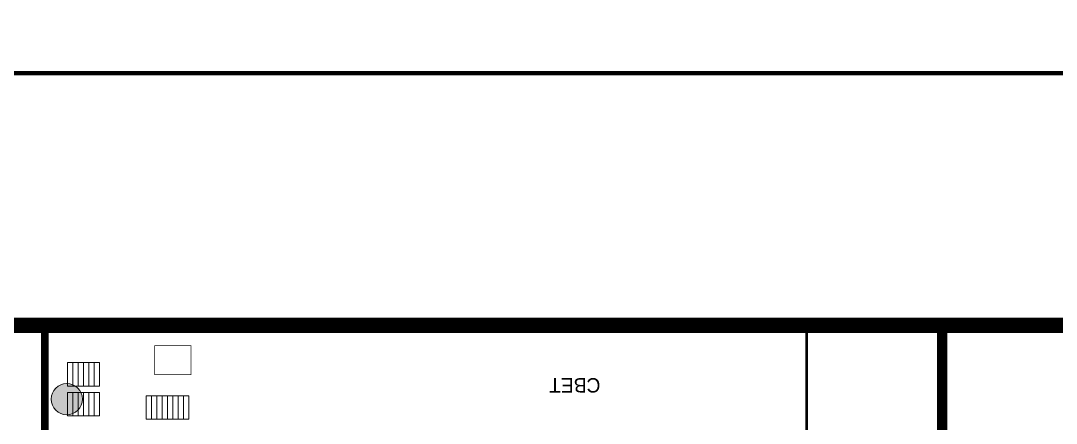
# Model space of a CAD drawing. Header units: millimetres. Extents: x 13114 to 67229, y 22859 to 38520.
# Drawn here: x 22617.3 to 22875.4, y 31600.1 to 31700.4 of the extents above; entities that cross this region are included whole.
import ezdxf

# ---------------------------------------------------------------- set-up
doc = ezdxf.new("R2010")
doc.units = ezdxf.units.MM
doc.styles.add('обычный', font='arial.ttf')

# ---------------------------------------------------------------- blocks, each defined once
blk = doc.blocks.new('A$C7B8C2D5B')
at = {"lineweight": 0}
h = blk.add_hatch(color=5, dxfattribs=at)
h.dxf.hatch_style = 1
h.paths.add_polyline_path([(1.4, -3.02, 1), (-2.11, -3.02, 1)])
at = {"color": 5, "lineweight": 0}
blk.add_circle((-0.36, -3.02), 1.75, dxfattribs=at)

msp = doc.modelspace()

# ---------------------------------------------------------------- linework, layer by layer
at = {"color": 1, "lineweight": 100}
for points in [[(22483.53, 32082.37), (23083.53, 32082.37), (23083.53, 31687.37), (22483.53, 31687.37)], [(22483.53, 31687.37), (23083.53, 31687.37), (23083.53, 31292.37), (22483.53, 31292.37)]]:
    msp.add_lwpolyline(points, close=True, dxfattribs=at)
at = {"lineweight": 0}
for points, const_width in [([(22895.23, 31624.55), (22582.66, 31624.55), (22582.66, 31621.17)], 3.84), ([(22623.25, 31624.35), (22623.25, 31548.06)], 1.92), ([(22846.96, 31547.6), (22846.96, 31623.52)], 2.56)]:
    msp.add_lwpolyline(points, dxfattribs=dict(at, const_width=const_width))
for points, const_width in [([(22846.96, 31623.52), (22813.17, 31623.52), (22813.17, 31594.49), (22846.96, 31594.49)], 0.64), ([(22659.7, 31619.45), (22650.62, 31619.45), (22650.62, 31612.22), (22659.7, 31612.22)], 0.128)]:
    msp.add_lwpolyline(points, close=True, dxfattribs=dict(at, const_width=const_width))
for points in [[(22630.23, 31609.41), (22630.23, 31615.23), (22628.9, 31615.23), (22628.9, 31609.41)], [(22631.56, 31609.41), (22631.56, 31615.23), (22630.23, 31615.23), (22630.23, 31609.41)], [(22632.9, 31609.41), (22632.9, 31615.23), (22631.56, 31615.23), (22631.56, 31609.41)], [(22634.23, 31609.41), (22634.23, 31615.23), (22632.9, 31615.23), (22632.9, 31609.41)], [(22635.56, 31609.41), (22635.56, 31615.23), (22634.23, 31615.23), (22634.23, 31609.41)], [(22636.9, 31609.41), (22636.9, 31615.23), (22635.56, 31615.23), (22635.56, 31609.41)], [(22630.23, 31601.97), (22630.23, 31607.78), (22628.9, 31607.78), (22628.9, 31601.97)], [(22631.56, 31601.97), (22631.56, 31607.78), (22630.23, 31607.78), (22630.23, 31601.97)], [(22632.9, 31601.97), (22632.9, 31607.78), (22631.56, 31607.78), (22631.56, 31601.97)], [(22634.23, 31601.97), (22634.23, 31607.78), (22632.9, 31607.78), (22632.9, 31601.97)], [(22635.56, 31601.97), (22635.56, 31607.78), (22634.23, 31607.78), (22634.23, 31601.97)], [(22636.9, 31601.97), (22636.9, 31607.78), (22635.56, 31607.78), (22635.56, 31601.97)], [(22649.86, 31601.17), (22649.86, 31606.98), (22648.53, 31606.98), (22648.53, 31601.17)], [(22651.2, 31601.17), (22651.2, 31606.98), (22649.86, 31606.98), (22649.86, 31601.17)], [(22652.53, 31601.17), (22652.53, 31606.98), (22651.2, 31606.98), (22651.2, 31601.17)], [(22653.86, 31601.17), (22653.86, 31606.98), (22652.53, 31606.98), (22652.53, 31601.17)], [(22655.2, 31601.17), (22655.2, 31606.98), (22653.86, 31606.98), (22653.86, 31601.17)], [(22656.53, 31601.17), (22656.53, 31606.98), (22655.2, 31606.98), (22655.2, 31601.17)], [(22657.86, 31601.17), (22657.86, 31606.98), (22656.53, 31606.98), (22656.53, 31601.17)], [(22659.19, 31601.17), (22659.19, 31606.98), (22657.86, 31606.98), (22657.86, 31601.17)]]:
    msp.add_lwpolyline(points, close=True, dxfattribs=at)

# ---------------------------------------------------------------- block references
at = {"xscale": 2.229677417755127, "yscale": 2.229677417755127, "zscale": 2.229677417755127, "rotation": 180}
msp.add_blockref('A$C7B8C2D5B', (22627.94, 31599.41), dxfattribs=at)

# ---------------------------------------------------------------- texts
at = {"lineweight": 0, "insert": (22755.36, 31609.61), "char_height": 3.584, "width": 162.1099, "attachment_point": 5, "rotation": 180, "style": 'обычный'}
msp.add_mtext('\\pi-10.752,l10.752,t10.752;{\\fProxima Nova Rg|b0|i0|c204|p2;СВЕТ\\H1.1997x; }', dxfattribs=at)

doc.saveas('drawing.dxf')
